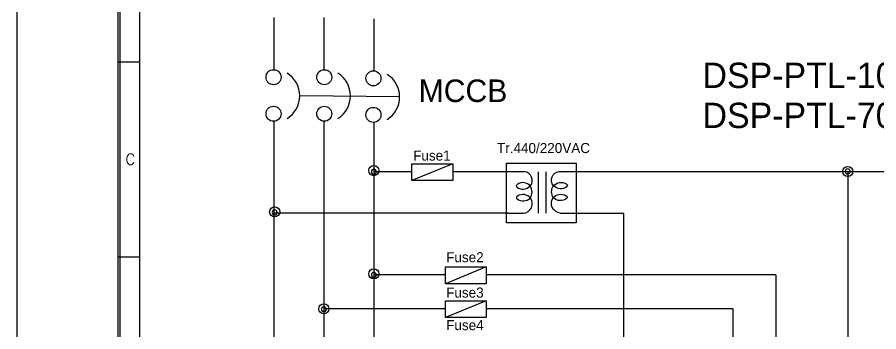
# Model space of a CAD drawing. Header units: millimetres. Extents: x 45 to 885, y 38 to 718.
# Drawn here: x 45.5 to 176.8, y 507.7 to 555.6 of the extents above; entities that cross this region are included whole.
import ezdxf
from ezdxf.enums import TextEntityAlignment as Align

# ---------------------------------------------------------------- set-up
doc = ezdxf.new("R2010")
doc.units = ezdxf.units.MM
for name, color, linetype in [('20', 2, 'Continuous'), ('30', 3, 'Continuous'), ('4', 133, 'Continuous'), ('70', 7, 'Continuous'), ('ASHADE', 7, 'Continuous')]:
    doc.layers.add(name, color=color, linetype=linetype)
doc.styles.add('ghs', font='NGULIM.TTF')
doc.styles.add('SIMPLEX', font='SIMPLEX')

msp = doc.modelspace()

# ---------------------------------------------------------------- linework, layer by layer
msp.add_lwpolyline([(45.491, 618.976), (885.408, 618.976), (885.408, 37.938), (45.491, 37.938)], close=True)
at = {"layer": '20', "color": 7}
msp.add_line((64.163, 368.63), (64.163, 604.943), dxfattribs=at)
at = {"layer": '30', "color": 7}
for p, q in [((60.896, 548.81), (64.163, 548.81)), ((60.896, 519.11), (64.163, 519.11))]:
    msp.add_line(p, q, dxfattribs=at)
at = {"layer": '4', "color": 0, "linetype": 'ByBlock', "lineweight": 25}
for centre in [(99.843, 532.24), (84.726, 525.955), (99.843, 516.502), (92.218, 511.184)]:
    msp.add_circle(centre, 0.772, dxfattribs=at)
at = {"layer": '4', "color": 0}
msp.add_circle((172.054, 532.109), 0.772, dxfattribs=at)
at = {"layer": '70', "color": 7}
for points in [[(437.096, 340.91), (60.896, 340.91), (60.896, 608.21), (437.096, 608.21)], [(436.799, 341.207), (61.193, 341.207), (61.193, 607.913), (436.799, 607.913)]]:
    msp.add_lwpolyline(points, close=True, dxfattribs=at)
at = {"layer": 'ASHADE', "color": 0, "linetype": 'ByBlock', "lineweight": 25, "ltscale": 2}
for p, q in [((84.587, 555.556), (84.587, 547.622)), ((92.218, 555.556), (92.218, 547.62)), ((99.843, 555.386), (99.843, 547.45)), ((103.767, 543.467), (88.539, 543.637)), ((84.587, 539.759), (84.587, 491.57)), ((92.218, 539.76), (92.218, 491.56)), ((99.843, 539.59), (99.843, 491.57)), ((111.853, 533.293), (105.628, 530.736)), ((105.628, 532.07), (99.843, 532.07)), ((120.253, 532.07), (111.853, 532.07)), ((122.786, 532.07), (120.063, 532.07)), ((124.886, 532.07), (124.886, 525.768)), ((126.053, 532.07), (126.053, 525.768)), ((128.087, 532.109), (130.644, 532.109)), ((120.253, 525.729), (84.587, 525.729)), ((120.063, 525.729), (122.641, 525.729)), ((128.232, 525.768), (130.644, 525.768)), ((116.956, 517.555), (110.732, 514.999)), ((116.956, 512.406), (110.732, 509.85))]:
    msp.add_line(p, q, dxfattribs=at)
at = {"layer": 'ASHADE', "ltscale": 2}
for p, q in [((130.644, 532.109), (219.814, 532.109)), ((172.054, 532.109), (172.054, 456.631)), ((129.438, 525.768), (137.929, 525.768)), ((137.929, 434.893), (137.929, 525.768))]:
    msp.add_line(p, q, dxfattribs=at)
at = {"layer": 'ASHADE', "color": 1, "linetype": 'ByBlock', "lineweight": 25, "ltscale": 2}
for p, q in [((110.732, 516.332), (99.843, 516.332)), ((161.082, 516.332), (116.956, 516.332)), ((110.732, 511.184), (92.218, 511.184)), ((154.534, 511.184), (116.956, 511.184))]:
    msp.add_line(p, q, dxfattribs=at)
at = {"layer": 'ASHADE', "color": 1, "ltscale": 2}
for p, q in [((161.082, 516.332), (161.082, 456.631)), ((154.534, 511.184), (154.534, 456.631))]:
    msp.add_line(p, q, dxfattribs=at)
at = {"layer": 'ASHADE', "color": 0, "linetype": 'ByBlock', "lineweight": 25}
for points in [[(105.628, 533.293), (111.853, 533.293), (111.853, 530.736), (105.628, 530.736)], [(110.732, 517.555), (116.956, 517.555), (116.956, 514.999), (110.732, 514.999)], [(110.732, 512.406), (116.956, 512.406), (116.956, 509.85), (110.732, 509.85)]]:
    msp.add_lwpolyline(points, close=True, dxfattribs=at)
at = {"layer": 'ASHADE', "color": 0, "linetype": 'ByBlock', "lineweight": 25, "ltscale": 2}
msp.add_lwpolyline([(120.063, 533.393), (130.644, 533.393), (130.644, 524.29), (120.063, 524.29)], close=True, dxfattribs=at)
for points in [[(122.641, 525.729, 0.5644393), (123.726, 528.049, 0.3776145), (121.75, 528.366, 0.5214253), (121.665, 527.932, 0.3768363), (123.661, 528.063, 0.3151835), (123.68, 529.853, 0.3776145), (121.704, 530.17, 0.5214253), (121.619, 529.736, 0.3826417), (123.641, 529.892, 0.6020814), (122.786, 532.07)], [(128.232, 525.768, -0.5644393), (127.146, 528.088, -0.3776145), (129.123, 528.405, -0.5214253), (129.208, 527.971, -0.3768363), (127.212, 528.102, -0.3151835), (127.192, 529.892, -0.3776145), (129.169, 530.209, -0.5214253), (129.254, 529.775, -0.3826417), (127.231, 529.931, -0.6020814), (128.087, 532.109)]]:
    msp.add_lwpolyline(points, format="xyb", dxfattribs=at)
for centre in [(84.549, 546.478), (92.284, 546.478), (99.777, 546.308), (84.549, 540.903), (92.284, 540.903), (99.777, 540.733)]:
    msp.add_circle(centre, 1.144, dxfattribs=at)
for centre, radius, start, end in [((84.464, 543.637), 4.075, 302.22193, 57.77807), ((92.199, 543.637), 4.075, 302.22193, 57.77807), ((99.691, 543.467), 4.075, 302.22193, 57.77807), ((99.843, 532.07), 0.381, 0, 180), ((99.843, 532.07), 0.381, 180, 0), ((84.726, 525.871), 0.381, 0, 180), ((84.726, 525.871), 0.381, 180, 0), ((99.843, 516.332), 0.381, 0, 180), ((99.843, 516.332), 0.381, 180, 0), ((92.218, 511.1), 0.381, 0, 180), ((92.218, 511.1), 0.381, 180, 0)]:
    msp.add_arc(centre, radius, start, end, dxfattribs=at)
at = {"layer": 'ASHADE', "ltscale": 2}
for start, end in [(0, 180), (180, 0)]:
    msp.add_arc((172.054, 532.109), 0.381, start, end, dxfattribs=at)

# ---------------------------------------------------------------- texts
at = {"layer": '30', "color": 7, "style": 'SIMPLEX'}
msp.add_text('C', height=1.683, dxfattribs=at).set_placement((62.727, 533.96), align=Align.MIDDLE)
at = {"layer": 'ASHADE', "color": 0, "linetype": 'ByBlock', "lineweight": 25, "ltscale": 2, "style": 'ghs'}
for s, height, p in [('DSP-PTL-10Z7-ZCT', 3.861, (149.926, 544.833)), ('MCCB', 3.4326, (106.665, 542.695)), ('DSP-PTL-70Z7-ZCT', 3.861, (149.926, 538.728)), ('Tr.440/220VAC', 1.53783, (118.604, 534.909)), ('Fuse1', 1.5378, (105.827, 533.765)), ('Fuse2', 1.5378, (110.856, 518.268)), ('Fuse3', 1.5378, (110.856, 512.878)), ('Fuse4', 1.5378, (110.856, 507.919))]:
    msp.add_text(s, height=height, dxfattribs=at).set_placement(p)

doc.saveas('drawing.dxf')
